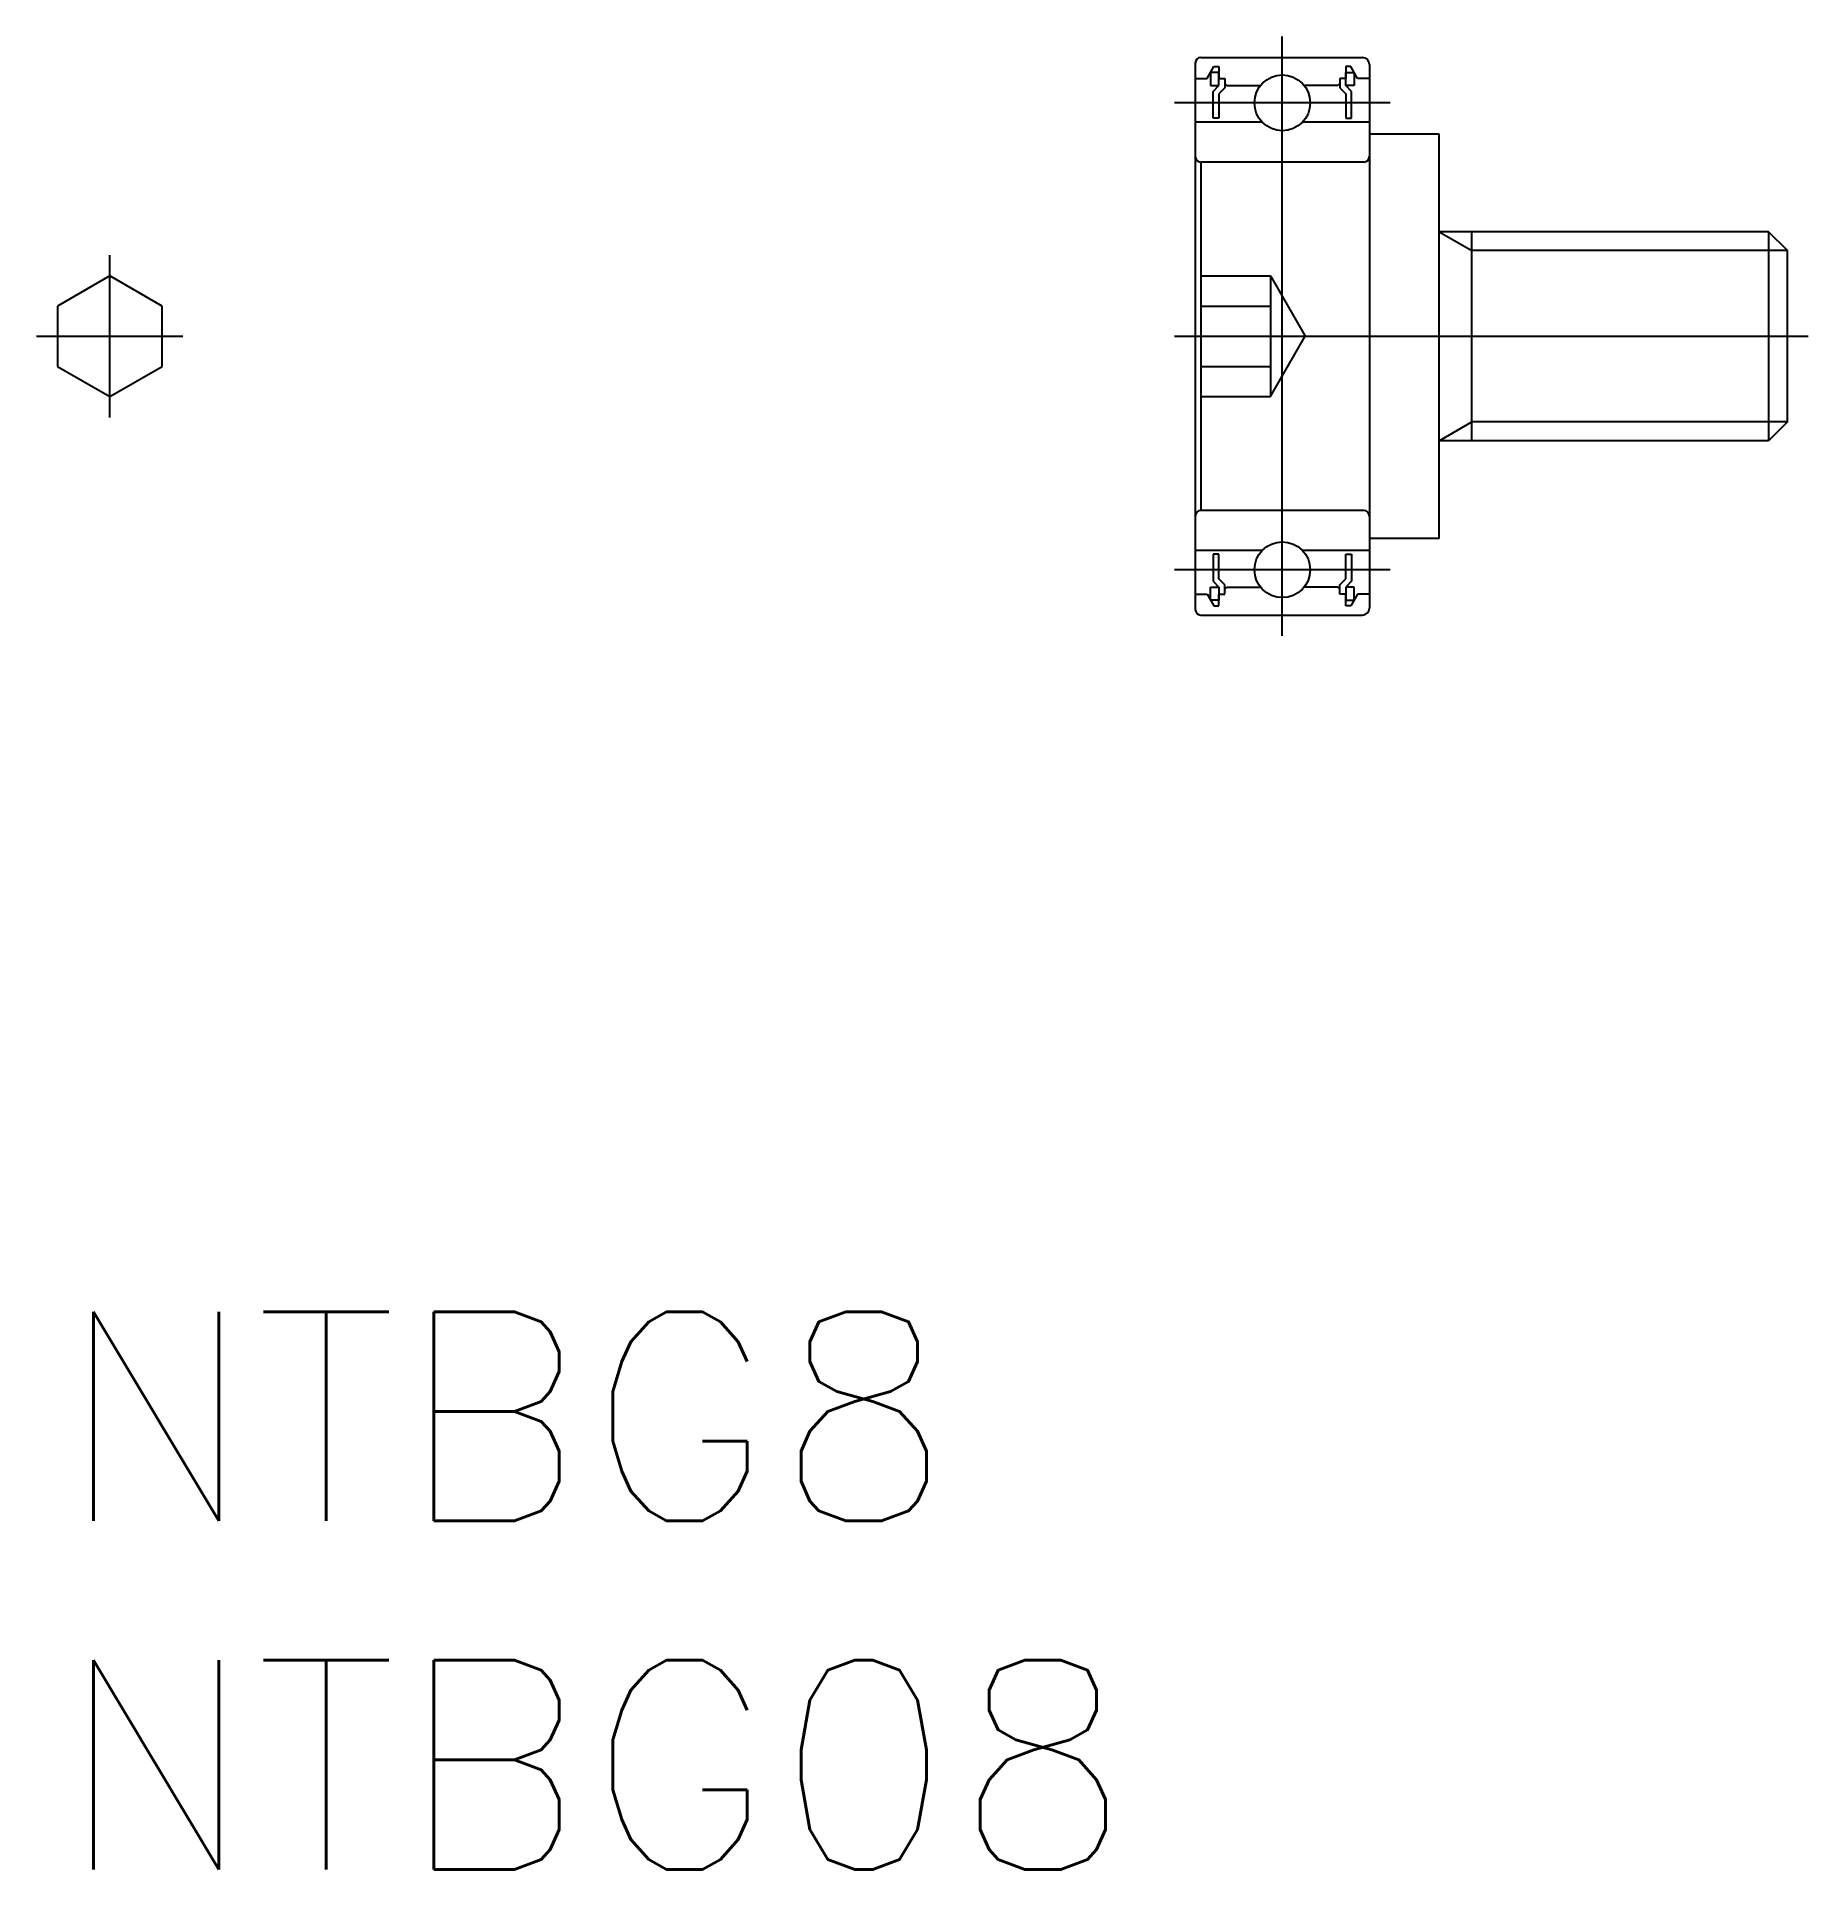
# Model space of a CAD drawing. Extents: x -0.3 to 25.1, y -8 to 18.3.
import ezdxf

# ---------------------------------------------------------------- set-up
doc = ezdxf.new("R2010")
doc.units = 0
doc.header["$LTSCALE"] = 0.5
doc.linetypes.add('CENTER', pattern=[50.8, 31.75, -6.35, 6.35, -6.35])
doc.linetypes.add('DASHED', pattern=[19.05, 12.7, -6.35])
for name, color, linetype in [('MSM_CENTER', 1, 'CENTER'), ('MSM_CONTINUOUS', 7, 'CONTINUOUS'), ('MSM_DASHED', 4, 'DASHED'), ('MSM_NARROW', 5, 'CONTINUOUS'), ('MSM_PART_NUMBER', 7, 'CONTINUOUS')]:
    doc.layers.add(name, color=color, linetype=linetype)
doc.styles.get("Standard").update_dxf_attribs({"font": 'txt.shx', "height": 3, "bigfont": 'bigfont.shx'})

# ---------------------------------------------------------------- blocks, each defined once
blk = doc.blocks.new('*U2')
at = {"layer": 'MSM_PART_NUMBER'}
blk.add_text('NTBG8', height=3, dxfattribs=at).set_placement((0, -3))
blk = doc.blocks.new('*U3')
at = {"layer": 'MSM_PART_NUMBER'}
blk.add_text('NTBG08', height=3, dxfattribs=at).set_placement((0, -8))

msp = doc.modelspace()

# ---------------------------------------------------------------- linework, layer by layer
at = {"layer": 'MSM_CENTER'}
for p, q in [((17.58, 9.7), (17.58, 18.3)), ((19.13, 17.35), (16.03, 17.35)), ((0.75, 12.834), (0.75, 15.166)), ((-0.3, 14), (1.8, 14)), ((16.03, 14), (25.13, 14)), ((19.13, 10.65), (16.03, 10.65))]:
    msp.add_line(p, q, dxfattribs=at)
at = {"layer": 'MSM_CONTINUOUS'}
for p, q in [((16.33, 17.92), (16.33, 10.08)), ((16.41, 18), (18.73, 18)), ((18.83, 17.9), (18.83, 10.1)), ((16.33, 17.7), (16.5, 17.7)), ((16.5, 17.7), (16.599, 17.87)), ((16.549, 17.785), (16.549, 17.6)), ((16.67, 17.785), (16.549, 17.785)), ((16.599, 17.87), (16.67, 17.87)), ((16.67, 17.87), (16.67, 17.7)), ((16.67, 17.6), (16.67, 17.785)), ((16.67, 17.7), (16.755, 17.7)), ((16.755, 17.7), (16.755, 17.565)), ((16.755, 17.63), (16.785, 17.6)), ((18.405, 17.63), (18.375, 17.6)), ((18.49, 17.7), (18.405, 17.7)), ((18.405, 17.7), (18.405, 17.565)), ((18.49, 17.87), (18.49, 17.7)), ((18.562, 17.87), (18.49, 17.87)), ((18.49, 17.785), (18.611, 17.785)), ((18.49, 17.6), (18.49, 17.785)), ((18.66, 17.7), (18.562, 17.87)), ((18.611, 17.785), (18.611, 17.6)), ((18.83, 17.7), (18.66, 17.7)), ((16.549, 17.6), (16.67, 17.6)), ((16.585, 17.515), (16.67, 17.6)), ((16.585, 17.128), (16.585, 17.515)), ((16.755, 17.565), (16.67, 17.48)), ((16.67, 17.48), (16.67, 17.128)), ((16.785, 17.6), (17.268, 17.6)), ((18.375, 17.6), (17.893, 17.6)), ((18.405, 17.565), (18.49, 17.48)), ((18.575, 17.515), (18.49, 17.6)), ((18.611, 17.6), (18.49, 17.6)), ((18.49, 17.48), (18.49, 17.128)), ((18.575, 17.128), (18.575, 17.515)), ((16.67, 17.128), (16.585, 17.128)), ((18.49, 17.128), (18.575, 17.128)), ((17.29, 17.075), (16.33, 17.075)), ((18.83, 17.075), (17.871, 17.075)), ((19.83, 16.9), (18.83, 16.9)), ((19.83, 11.1), (19.83, 16.9)), ((18.75, 16.5), (16.41, 16.5)), ((16.41, 16.5), (16.41, 11.5)), ((24.56, 15.5), (19.83, 15.5)), ((20.299, 12.5), (20.299, 15.5)), ((24.56, 15.5), (24.56, 12.5)), ((24.83, 15.229), (24.56, 15.5)), ((24.83, 12.771), (24.83, 15.229)), ((0.75, 14.866), (0, 14.433)), ((1.5, 14.433), (0.75, 14.866)), ((0, 14.433), (0, 13.567)), ((1.5, 13.567), (1.5, 14.433)), ((0, 13.567), (0.75, 13.134)), ((0.75, 13.134), (1.5, 13.567)), ((24.83, 12.771), (24.56, 12.5)), ((24.56, 12.5), (19.83, 12.5)), ((18.75, 11.5), (16.41, 11.5)), ((19.83, 11.1), (18.83, 11.1)), ((17.29, 10.925), (16.33, 10.925)), ((16.585, 10.873), (16.585, 10.485)), ((16.67, 10.873), (16.585, 10.873)), ((16.67, 10.52), (16.67, 10.873)), ((18.83, 10.925), (17.871, 10.925)), ((18.49, 10.52), (18.49, 10.873)), ((18.49, 10.873), (18.575, 10.873)), ((18.575, 10.873), (18.575, 10.485)), ((16.755, 10.435), (16.67, 10.52)), ((18.405, 10.435), (18.49, 10.52)), ((16.33, 10.3), (16.5, 10.3)), ((16.5, 10.3), (16.599, 10.13)), ((16.549, 10.215), (16.549, 10.4)), ((16.549, 10.4), (16.67, 10.4)), ((16.585, 10.485), (16.67, 10.4)), ((16.67, 10.4), (16.67, 10.215)), ((16.67, 10.13), (16.67, 10.3)), ((16.67, 10.3), (16.755, 10.3)), ((16.755, 10.3), (16.755, 10.435)), ((16.755, 10.37), (16.785, 10.4)), ((16.785, 10.4), (17.268, 10.4)), ((18.375, 10.4), (17.893, 10.4)), ((18.405, 10.37), (18.375, 10.4)), ((18.405, 10.3), (18.405, 10.435)), ((18.49, 10.3), (18.405, 10.3)), ((18.575, 10.485), (18.49, 10.4)), ((18.49, 10.4), (18.49, 10.215)), ((18.611, 10.4), (18.49, 10.4)), ((18.49, 10.13), (18.49, 10.3)), ((18.66, 10.3), (18.562, 10.13)), ((18.611, 10.215), (18.611, 10.4)), ((18.636, 10.257), (18.636, 10.258)), ((18.83, 10.3), (18.66, 10.3)), ((16.41, 10), (18.73, 10)), ((16.67, 10.215), (16.549, 10.215)), ((16.599, 10.13), (16.67, 10.13)), ((18.49, 10.215), (18.611, 10.215)), ((18.562, 10.13), (18.49, 10.13)), ((18.611, 10.215), (18.611, 10.215))]:
    msp.add_line(p, q, dxfattribs=at)
for centre in [(17.58, 17.35), (17.58, 10.65)]:
    msp.add_circle(centre, 0.4, dxfattribs=at)
for centre, radius, start, end in [((16.41, 17.92), 0.08, 90, 180), ((18.73, 17.9), 0.1, 0, 90), ((16.41, 16.58), 0.08, 180, 270), ((18.75, 16.58), 0.08, 270, 0), ((16.41, 11.42), 0.08, 90, 180), ((18.75, 11.42), 0.08, 0, 90), ((16.41, 10.08), 0.08, 180, 270), ((18.73, 10.1), 0.1, 270, 0)]:
    msp.add_arc(centre, radius, start, end, dxfattribs=at)
at = {"layer": 'MSM_DASHED'}
for p, q in [((16.41, 14.866), (17.41, 14.866)), ((17.41, 14.866), (17.41, 13.134)), ((17.41, 14.866), (17.91, 14)), ((16.41, 14.433), (17.41, 14.433)), ((17.41, 13.134), (17.91, 14)), ((16.41, 13.567), (17.41, 13.567)), ((16.41, 13.134), (17.41, 13.134))]:
    msp.add_line(p, q, dxfattribs=at)
at = {"layer": 'MSM_NARROW'}
for p, q in [((19.83, 15.5), (20.299, 15.229)), ((24.83, 15.229), (20.299, 15.229)), ((19.83, 12.5), (20.299, 12.771)), ((24.83, 12.771), (20.299, 12.771))]:
    msp.add_line(p, q, dxfattribs=at)

# ---------------------------------------------------------------- block references
at = {"layer": 'MSM_CONTINUOUS'}
for name in ['*U2', '*U3']:
    msp.add_blockref(name, (0, 0), dxfattribs=at)

doc.saveas('drawing.dxf')
